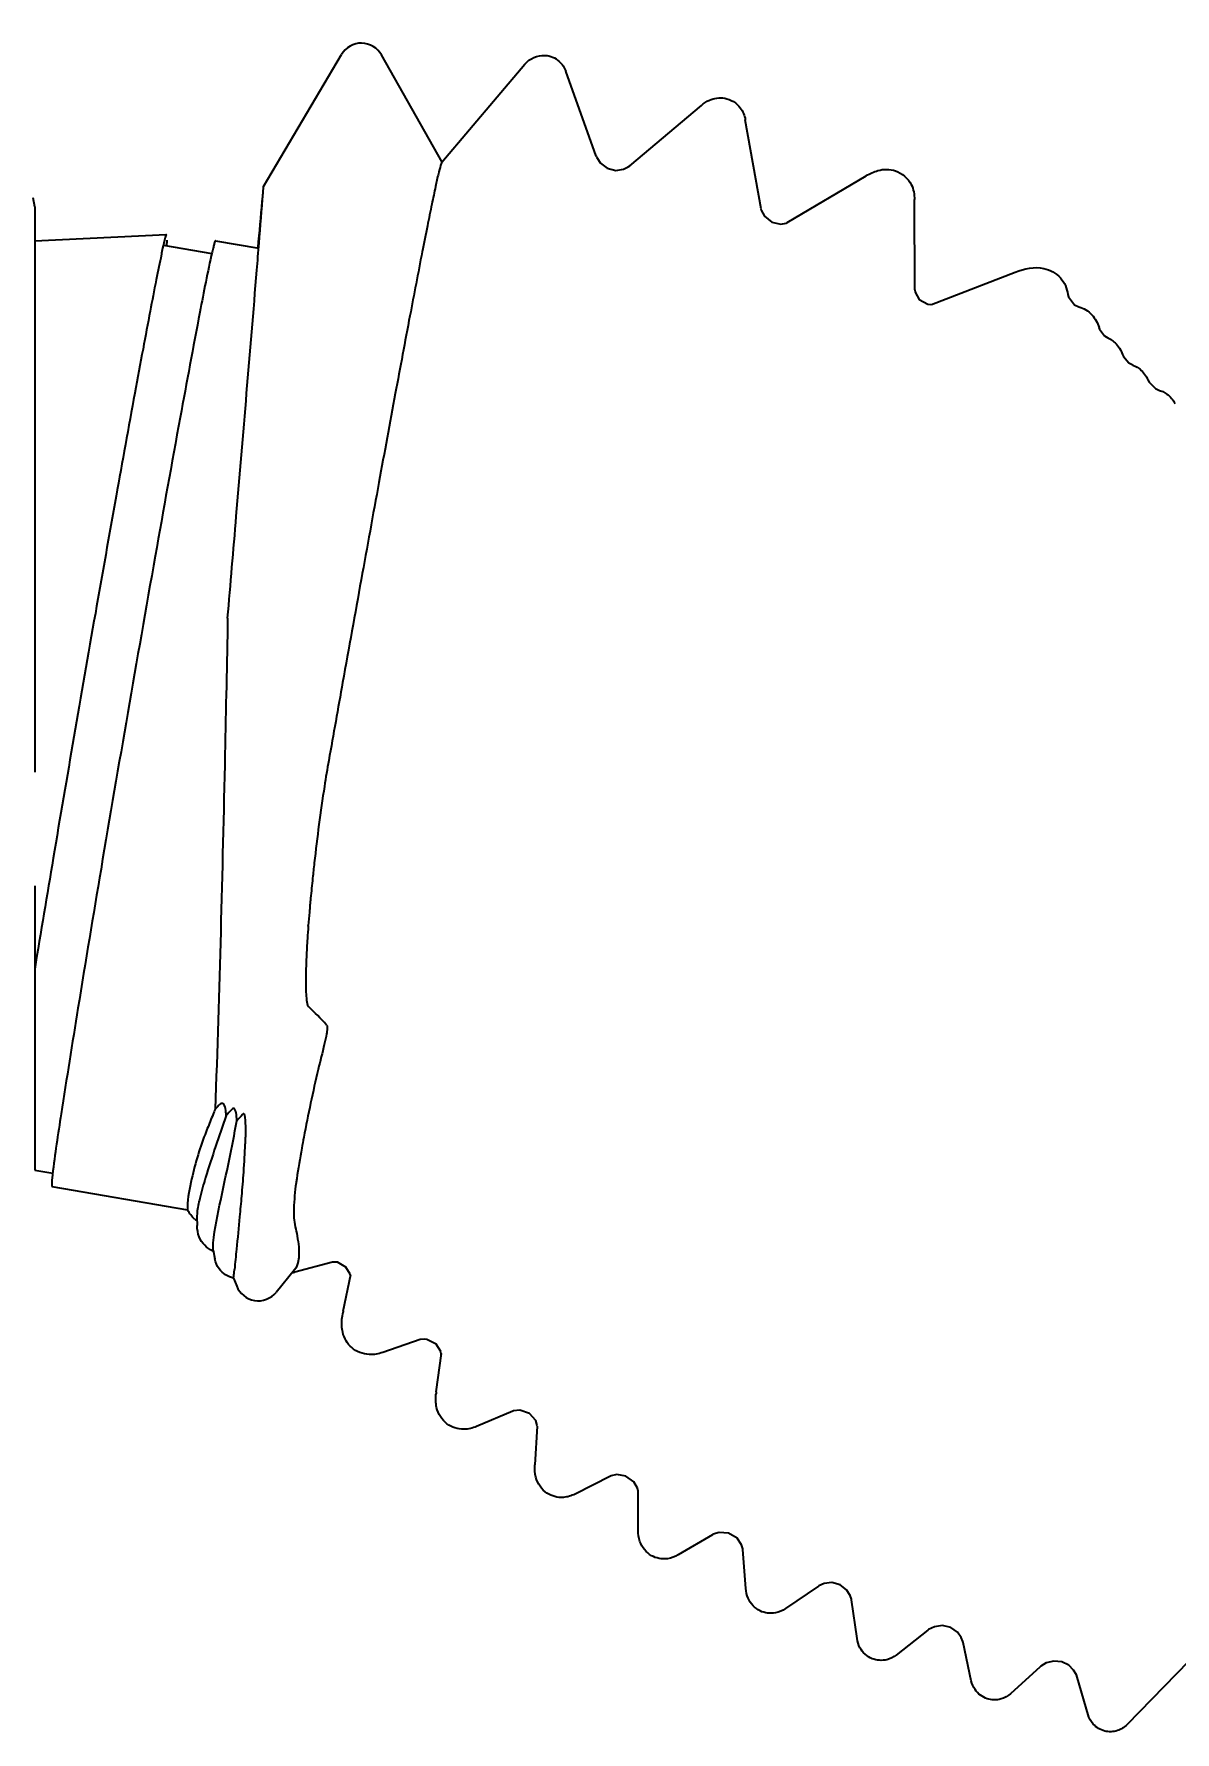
# Model space of a CAD drawing. Header units: millimetres. Extents: x 6781 to 13993, y -7973 to 4183.
# Drawn here: x 7627.2 to 7874.6, y 2850.2 to 3218.2 of the extents above; entities that cross this region are included whole.
import ezdxf

# ---------------------------------------------------------------- set-up
doc = ezdxf.new("R2010")
doc.units = ezdxf.units.MM
doc.header["$LTSCALE"] = 307.34
doc.header["$PDMODE"] = 3
doc.header["$PDSIZE"] = 8
doc.layers.get('0').update_dxf_attribs({"linetype": 'CONTINUOUS'})
doc.layers.get('Defpoints').update_dxf_attribs({"linetype": 'CONTINUOUS'})
doc.styles.get("Standard").update_dxf_attribs({"font": 'calibri.ttf'})
doc.dimstyles.new('DIMSTYLE_1', dxfattribs={"dimtxt": 40, "dimasz": 35, "dimexe": 1.5, "dimexo": 1, "dimgap": 1, "dimtad": 1, "dimdsep": 46, "dimtxsty": 'Standard', "dimblk": '_FILLED', "dimblk1": '_FILLED', "dimblk2": '_FILLED', "dimcen": 0.09, "dimazin": 2, "dimtp": 0.01, "dimtm": 0.01, "dimtfac": 1, "dimtofl": 0, "dimtmove": 0, "dimatfit": 3, "dimldrblk": '_FILLED', "dimfxl": 1, "dimtolj": 1, "dimarcsym": 0})

# ---------------------------------------------------------------- blocks, each defined once
blk = doc.blocks.new('_FILLED')
at = {"color": 0, "linetype": 'ByBlock'}
blk.add_solid([(0, 0), (-1, 0.214), (-1, -0.214)], dxfattribs=at)
blk = doc.blocks.new('*D575')
at = {"color": 0, "linetype": 'Continuous', "lineweight": -2}
for p, q in [((7353.4, 3070.86), (7353.4, 3460.04)), ((9985.73, 3045.68), (9985.73, 3460.04)), ((7388.4, 3458.54), (9950.73, 3458.54))]:
    blk.add_line(p, q, dxfattribs=at)
at = {"layer": 'Defpoints', "color": 0}
for p in [(9985.73, 3458.54), (7353.4, 3069.86), (9985.73, 3044.68)]:
    blk.add_point(p, dxfattribs=at)
at = {"color": 0, "linetype": 'ByBlock', "lineweight": -2, "xscale": 35, "yscale": 35, "zscale": 35, "rotation": 180}
blk.add_blockref('_FILLED', (7353.4, 3458.54), dxfattribs=at)
at = {"color": 0, "linetype": 'ByBlock', "lineweight": -2, "xscale": 35, "yscale": 35, "zscale": 35}
blk.add_blockref('_FILLED', (9985.73, 3458.54), dxfattribs=at)
at = {"color": 0, "lineweight": 25, "insert": (8687.25, 3479.94), "char_height": 40, "attachment_point": 5}
blk.add_mtext('\\A1;\\A1;C', dxfattribs=at)

msp = doc.modelspace()

# ---------------------------------------------------------------- linework, layer by layer
at = {"color": 0, "linetype": 'Continuous', "lineweight": 25}
for p, q in [((7676.96997, 3185.12236), (7693.90828, 3213.72199)), ((7715.6919, 3190.39397), (7702.56583, 3213.63342)), ((7715.63162, 3190.38996), (7733.62714, 3211.62834)), ((7749.10177, 3191.6463), (7742.47572, 3210.09933)), ((7756.36095, 3189.58071), (7771.89487, 3202.68992)), ((7784.80871, 3180.2338), (7781.41169, 3199.5602)), ((7790.49377, 3177.28341), (7807.62623, 3187.43413)), ((7676.9709, 3185.12317), (7676.96997, 3185.12236)), ((7627.39946, 3180.67453), (7627.06613, 3182.64656)), ((7627.39946, 3180.67453), (7627.39946, 3058.21795)), ((7818.11733, 3162.68945), (7818.08115, 3182.26097)), ((7790.40914, 3177.23996), (7790.49741, 3177.28554)), ((7655.29171, 3172.39402), (7665.79204, 3170.57653)), ((7655.97954, 3172.28558), (7656.00801, 3172.50594)), ((7666.56029, 3173.35926), (7675.93257, 3171.73702)), ((7821.76261, 3159.49567), (7839.93324, 3166.52444)), ((7851.33185, 3161.6826), (7851.33019, 3161.69469)), ((7821.53494, 3159.54217), (7821.94595, 3159.56659)), ((7853.68718, 3159.05808), (7853.71304, 3159.05067)), ((7858.0591, 3154.53288), (7858.05751, 3154.53894)), ((7859.98287, 3152.29352), (7860.00305, 3152.28401)), ((7860.00305, 3152.28401), (7860.66985, 3151.91355)), ((7863.1552, 3148.70383), (7863.15498, 3148.70447)), ((7865.38551, 3146.42243), (7865.40138, 3146.41623)), ((7865.40138, 3146.41623), (7866.0709, 3146.10199)), ((7868.66141, 3143.19677), (7868.66091, 3143.19796)), ((7871.19775, 3140.92211), (7871.20857, 3140.91872)), ((7871.20857, 3140.91872), (7871.87885, 3140.65828)), ((7627.39946, 3033.54967), (7627.39946, 2971.96044)), ((7686.68501, 3024.82535), (7686.69343, 3024.93781)), ((7627.39946, 2971.96044), (7631.29708, 2971.28581)), ((7631.11704, 2969.8216), (7631.08531, 2968.40676)), ((7631.08528, 2968.40677), (7660.49739, 2963.31586)), ((7660.50151, 2964.73548), (7660.50108, 2963.38945)), ((7660.57053, 2963.27385), (7660.5571, 2963.30161)), ((7660.57721, 2963.27747), (7660.56047, 2963.30494)), ((7662.5854, 2962.69947), (7662.54642, 2961.834)), ((7662.5464, 2961.8346), (7662.59168, 2959.92714)), ((7666.0747, 2954.57932), (7666.44164, 2952.72279)), ((7691.94172, 2952.02154), (7683.76748, 2949.80634)), ((7670.51112, 2948.55545), (7670.68109, 2950.40092)), ((7670.51112, 2948.55546), (7671.17294, 2946.82219)), ((7683.70337, 2950.32898), (7679.72074, 2945.44515)), ((7694.2577, 2941.34913), (7695.9091, 2949.33983)), ((7695.82899, 2948.95244), (7695.75657, 2949.38826)), ((7710.92307, 2935.21674), (7702.87775, 2932.44761)), ((7714.42234, 2923.88323), (7715.54214, 2932.18412)), ((7715.51862, 2932.00978), (7715.40244, 2932.62745)), ((7715.54222, 2932.18469), (7715.54617, 2932.21363)), ((7714.42458, 2923.8847), (7714.43739, 2923.99081)), ((7731.03554, 2919.71957), (7723.15469, 2916.40324)), ((7736.32962, 2916.49464), (7735.7863, 2908.10496)), ((7736.32965, 2916.4952), (7736.33068, 2916.51075)), ((7752.19079, 2905.605), (7744.51332, 2901.75188)), ((7758.15227, 2902.32302), (7758.15191, 2902.34348)), ((7758.19034, 2893.8885), (7758.15252, 2902.3306)), ((7774.29908, 2892.9447), (7766.86277, 2888.56754)), ((7781.51183, 2881.30766), (7780.89229, 2889.73966)), ((7797.2634, 2881.80429), (7790.10631, 2876.91898)), ((7805.62289, 2870.4233), (7804.42638, 2878.7979)), ((7888.09199, 2876.45977), (7864.14774, 2851.78673)), ((7820.98159, 2872.2438), (7814.14131, 2866.86935)), ((7830.39202, 2861.28464), (7828.62891, 2869.54883)), ((7845.3464, 2864.31691), (7838.85958, 2858.47537)), ((7855.68549, 2853.92921), (7853.37005, 2862.0368))]:
    msp.add_line(p, q, dxfattribs=at)
at = {"lineweight": 25}
msp.add_line((7627.39946, 3173.30736), (7655.86197, 3174.73309), dxfattribs=at)
at = {"color": 0, "linetype": 'Continuous', "lineweight": 25}
for points in [[(7749.10142, 3191.64699), (7749.21245, 3191.36944), (7750.0186, 3190.13989), (7751.49992, 3189.05067), (7753.34226, 3188.6008), (7754.98536, 3188.82951), (7756.02427, 3189.33), (7756.36325, 3189.58306)], [(7784.80839, 3180.23631), (7784.86782, 3179.97255), (7785.53232, 3178.65211), (7787.16385, 3177.34648), (7789.1029, 3176.9489), (7790.27935, 3177.18338), (7790.40914, 3177.23996)], [(7818.1175, 3162.69198), (7818.20014, 3162.19041), (7819.12541, 3160.63519), (7820.93615, 3159.62159), (7821.53494, 3159.54217)], [(7851.33177, 3161.68674), (7851.4628, 3161.17338), (7852.78848, 3159.49268), (7853.68718, 3159.05808)], [(7858.05681, 3154.54086), (7858.19061, 3154.15301), (7859.23122, 3152.77364), (7859.98336, 3152.29401)], [(7863.1545, 3148.70549), (7863.34415, 3148.26142), (7864.55677, 3146.87282), (7865.38598, 3146.42289)], [(7868.66088, 3143.19806), (7868.91519, 3142.70347), (7870.29701, 3141.33267), (7871.19819, 3140.92255)], [(7692.62637, 2952.036), (7691.96049, 2952.0248), (7691.93132, 2952.01871)], [(7695.75657, 2949.38826), (7694.82792, 2950.95334), (7693.00132, 2951.97309), (7692.62637, 2952.036)], [(7670.51098, 2948.55581), (7670.55367, 2949.06154), (7670.68109, 2950.40092)], [(7711.93788, 2935.31245), (7711.03341, 2935.24797), (7710.91431, 2935.21367)], [(7715.40244, 2932.62745), (7714.3822, 2934.22063), (7712.38223, 2935.25381), (7711.93788, 2935.31245)], [(7736.32995, 2916.5021), (7736.31662, 2916.59072), (7735.97162, 2917.6583), (7734.60571, 2919.19447), (7732.55001, 2919.9225), (7731.18525, 2919.77486), (7731.02743, 2919.71608)], [(7758.15191, 2902.34348), (7758.15038, 2902.3721), (7758.01034, 2903.03681), (7757.22842, 2904.41022), (7755.53183, 2905.63585), (7753.57485, 2905.95953), (7752.32616, 2905.66781), (7752.18393, 2905.60145)], [(7780.89246, 2889.73453), (7780.87601, 2889.88547), (7780.61726, 2890.77355), (7779.61468, 2892.20752), (7777.76744, 2893.29016), (7775.77715, 2893.44776), (7774.46359, 2893.03505), (7774.29362, 2892.94137)], [(7804.4267, 2878.79542), (7804.39691, 2878.96911), (7804.13919, 2879.77699), (7803.36966, 2880.97368), (7801.93989, 2882.06618), (7800.13327, 2882.55692), (7798.4791, 2882.37559), (7797.37157, 2881.87525), (7797.25936, 2881.80143)], [(7828.62909, 2869.54823), (7828.56748, 2869.79793), (7828.21135, 2870.68396), (7827.36609, 2871.82418), (7825.93198, 2872.81318), (7824.13202, 2873.24123), (7822.39352, 2872.99868), (7821.14601, 2872.36667), (7820.97887, 2872.24158)], [(7853.37003, 2862.03706), (7853.1724, 2862.59328), (7852.57684, 2863.617), (7851.51088, 2864.65164), (7849.99877, 2865.38027), (7848.2644, 2865.5579), (7846.63854, 2865.15133), (7845.4691, 2864.42353), (7845.34478, 2864.31542)]]:
    msp.add_lwpolyline(points, dxfattribs=at)
for centre, radius, start, end in [((7506.38524, 3191.77817), 150.85885, 352.6603996, 353.0359051), ((8107.63558, 2991.409), 422.2921, 173.5965549, 174.0455547), ((8072.86232, 2995.00749), 387.33316, 174.041379, 174.6888072), ((8036.1231, 2998.43869), 350.43406, 174.6913752, 175.1872124), ((7957.13601, 3004.59147), 271.20684, 175.7213693, 176.2866549), ((8008.69612, 3000.74991), 322.90987, 175.1875569, 175.7041774), ((7612.50164, 2931.23485), 106.37192, 42.7156411, 45.7290259), ((7697.42675, 2957.76677), 41.29615, 136.9429845, 138.5074495), ((7707.24233, 2950.30587), 50.88939, 136.8904179, 138.89813), ((7716.87085, 2943.88359), 59.87709, 137.9291447, 139.7096081), ((7743.37671, 2960.72527), 59.93179, 171.0339576, 171.8997489), ((7666.63371, 2966.22417), 6.74289, 204.8976792, 205.6853676), ((7665.77676, 2965.70697), 5.74213, 229.6413602, 235.1824553), ((7668.12531, 2959.38163), 5.41864, 246.4792055, 248.0554228), ((7680.9338, 2960.23486), 10.80816, 281.9967026, 285.2130914), ((7711.18626, 2937.64832), 17.3279, 167.6617712, 168.3781066), ((7727.69999, 2922.08563), 13.39879, 172.2898438, 174.4157206)]:
    msp.add_arc(centre, radius, start, end, dxfattribs=at)
for points, knots in [([(7702.56583, 3213.63342), (7701.74545, 3215.08589), (7698.26829, 3217.23005), (7694.75604, 3215.1534), (7693.90828, 3213.72199)], [0, 0, 0, 0, 0.500678165, 1, 1, 1, 1]), ([(7733.62714, 3211.62834), (7734.65503, 3212.84146), (7737.57472, 3214.15435), (7741.06277, 3212.60567), (7742.18835, 3210.89963), (7742.47572, 3210.09933)], [0, 0, 0, 0, 0.448216582, 0.760302385, 1, 1, 1, 1]), ([(7771.89487, 3202.68992), (7772.42202, 3203.13479), (7773.92857, 3204.1595), (7777.22524, 3204.64387), (7780.38624, 3202.66733), (7781.25028, 3200.47848), (7781.41169, 3199.5602)], [0, 0, 0, 0, 0.1698897, 0.443185875, 0.770363602, 1, 1, 1, 1]), ([(7715.63163, 3190.39002), (7715.46134, 3190.18901), (7715.29656, 3189.28154), (7714.7843, 3187.56508), (7714.20082, 3184.75132), (7713.39012, 3180.99389), (7712.43692, 3176.26612), (7710.83709, 3168.19549), (7708.51454, 3156.09052), (7705.38911, 3139.44753), (7701.8702, 3120.38667), (7698.06759, 3099.51177), (7695.46454, 3085.05552), (7694.13533, 3077.63129)], [0, 0, 0, 0, 0.006883867, 0.022836852, 0.047751735, 0.081412162, 0.12351191, 0.1736851, 0.296442923, 0.445558376, 0.616181148, 0.802918972, 1, 1, 1, 1]), ([(7807.62623, 3187.43413), (7808.42119, 3187.90513), (7810.40985, 3188.87455), (7814.34838, 3188.94711), (7817.60405, 3186.06164), (7818.07909, 3183.37374), (7818.08115, 3182.26097)], [0, 0, 0, 0, 0.192019823, 0.455180712, 0.768753718, 1, 1, 1, 1]), ([(7675.54123, 3166.95411), (7675.70244, 3168.91421), (7676.15776, 3174.50508), (7676.62086, 3180.09547), (7676.88619, 3183.72848)], [0, 0, 0, 0, 0.350611184, 1, 1, 1, 1]), ([(7676.8175, 3183.724), (7676.7575, 3183.10745), (7676.38758, 3179.16534), (7676.03732, 3175.22142), (7675.74198, 3171.89454)], [0, 0, 0, 0, 0.156451074, 1, 1, 1, 1]), ([(7676.88619, 3183.72848), (7676.90101, 3183.9314), (7676.91433, 3184.26721), (7676.97899, 3184.74029), (7676.93301, 3184.93778), (7677.00014, 3185.12137), (7676.9709, 3185.12318)], [0, 0, 0, 0, 0.436744451, 0.749259859, 0.93711144, 1, 1, 1, 1]), ([(7655.8247, 3174.64407), (7655.95363, 3175.01641), (7655.02911, 3171.66902), (7654.85076, 3170.10176), (7653.54989, 3164.10417), (7652.35195, 3157.72516), (7650.76701, 3149.41901), (7648.30458, 3136.10184), (7644.83695, 3116.97137), (7640.43917, 3092.14274), (7635.89137, 3065.98521), (7631.50725, 3040.28806), (7628.7031, 3023.5042), (7627.38324, 3015.48598)], [0, 0, 0, 0, 0.007310846, 0.029040271, 0.06172041, 0.104382784, 0.15618714, 0.216213119, 0.356688049, 0.516309157, 0.684280505, 0.849228066, 1, 1, 1, 1]), ([(7666.56027, 3173.35913), (7666.50283, 3173.36931), (7666.42652, 3173.05654), (7666.27393, 3172.69298), (7666.07895, 3171.86043), (7665.93046, 3171.25832), (7665.84717, 3170.89619)], [0, 0, 0, 0, 0.06798702, 0.256157663, 0.566938513, 1, 1, 1, 1]), ([(7665.84717, 3170.89619), (7664.85397, 3166.57823), (7662.55679, 3154.62218), (7658.43406, 3132.65813), (7653.25229, 3103.72742), (7647.53225, 3071.10496), (7641.95488, 3038.45797), (7637.11143, 3009.46912), (7633.61209, 2987.39772), (7631.75721, 2975.36551), (7631.24138, 2970.96512)], [0, 0, 0, 0, 0.065503654, 0.179936926, 0.330420048, 0.500004435, 0.669588047, 0.820068953, 0.934499077, 1, 1, 1, 1]), ([(7669.20912, 3091.56569), (7669.83448, 3098.92413), (7671.96343, 3124.05207), (7674.07948, 3149.18113), (7675.54123, 3166.95411)], [0, 0, 0, 0, 0.29284561, 1, 1, 1, 1]), ([(7839.93324, 3166.52444), (7841.87422, 3167.27526), (7845.52161, 3168.14374), (7850.00009, 3165.64809), (7851.14764, 3163.00255), (7851.32975, 3161.69702)], [0, 0, 0, 0, 0.436060546, 0.723802287, 1, 1, 1, 1]), ([(7853.71478, 3159.04413), (7854.77602, 3158.73219), (7856.70789, 3157.52193), (7857.80521, 3155.54479), (7858.07312, 3154.52278)], [0, 0, 0, 0, 0.511464022, 1, 1, 1, 1]), ([(7860.66985, 3151.91355), (7860.98927, 3151.70849), (7862.07459, 3150.86696), (7862.82789, 3149.64162), (7863.14972, 3148.70822)], [0, 0, 0, 0, 0.277691075, 1, 1, 1, 1]), ([(7866.0709, 3146.10199), (7866.3903, 3145.92635), (7867.48319, 3145.1929), (7868.28592, 3144.0722), (7868.6551, 3143.20158)], [0, 0, 0, 0, 0.278211107, 1, 1, 1, 1]), ([(7871.87885, 3140.65828), (7872.19625, 3140.51082), (7873.29171, 3139.87988), (7874.13653, 3138.8602), (7874.54809, 3138.05018)], [0, 0, 0, 0, 0.278078203, 1, 1, 1, 1]), ([(7669.20912, 3091.56569), (7669.02795, 3081.7493), (7668.29912, 3046.26553), (7667.43765, 3010.78249), (7666.49421, 2985.1264)], [0, 0, 0, 0, 0.276631429, 1, 1, 1, 1]), ([(7691.11848, 3060.70911), (7690.78775, 3058.84614), (7689.56997, 3051.47033), (7688.60047, 3044.05501), (7687.97807, 3038.50668)], [0, 0, 0, 0, 0.253115405, 1, 1, 1, 1]), ([(7686.49855, 3022.15611), (7686.4111, 3020.80586), (7686.26157, 3018.1534), (7686.14495, 3014.86494), (7686.13548, 3012.33222), (7686.16005, 3010.50621), (7686.33378, 3008.918), (7686.41123, 3007.73753), (7686.75484, 3007.40209)], [0, 0, 0, 0, 0.27368118, 0.537543764, 0.664687148, 0.787346204, 0.902873748, 1, 1, 1, 1]), ([(7690.65622, 3003.39333), (7690.85179, 3003.1812), (7690.76132, 3002.42087), (7690.61765, 3001.07145), (7690.34156, 2999.93321), (7690.15792, 2999.17985)], [0, 0, 0, 0, 0.202178673, 0.456632084, 1, 1, 1, 1]), ([(7690.15792, 2999.17985), (7689.7185, 2997.37714), (7688.06642, 2990.71106), (7686.64068, 2983.98884), (7685.72038, 2979.06171)], [0, 0, 0, 0, 0.270171218, 1, 1, 1, 1]), ([(7666.49421, 2985.1264), (7666.34525, 2984.76605), (7665.77214, 2983.37429), (7665.20684, 2981.9793), (7664.7934, 2980.94354)], [0, 0, 0, 0, 0.259061596, 1, 1, 1, 1]), ([(7668.89504, 2983.76055), (7668.87241, 2984.26995), (7668.80066, 2985.07608), (7668.4452, 2986.46966), (7667.6009, 2986.33003), (7667.36929, 2986.08553), (7667.2527, 2985.96072)], [0, 0, 0, 0, 0.407321455, 0.734707267, 0.863567328, 1, 1, 1, 1]), ([(7671.198, 2982.60382), (7671.18512, 2982.96742), (7671.09909, 2983.76037), (7671.10975, 2984.69555), (7670.47814, 2985.45473), (7670.17995, 2985.17893), (7670.09063, 2985.08347)], [0, 0, 0, 0, 0.327615767, 0.707035681, 0.882280162, 1, 1, 1, 1]), ([(7672.42308, 2984.00418), (7672.9781, 2984.9282), (7673.09858, 2979.86103), (7672.94506, 2977.06892), (7672.64901, 2971.62884), (7672.22768, 2966.58969), (7671.72769, 2960.98927), (7671.20711, 2955.69362), (7670.82594, 2951.87706), (7670.68109, 2950.40091)], [0, 0, 0, 0, 0.095771789, 0.195753752, 0.372213329, 0.525934479, 0.659428653, 0.868213362, 1, 1, 1, 1]), ([(7664.7934, 2980.94354), (7663.47022, 2977.6287), (7661.77123, 2972.27149), (7660.69824, 2966.757), (7660.50151, 2964.73548)], [0, 0, 0, 0, 0.637323712, 1, 1, 1, 1]), ([(7668.89504, 2983.76055), (7667.36594, 2979.30639), (7665.2663, 2973.38372), (7663.24546, 2966.33357), (7662.68821, 2963.75444), (7662.5854, 2962.69947)], [0, 0, 0, 0, 0.641826427, 0.855537886, 1, 1, 1, 1]), ([(7666.09955, 2956.2098), (7666.40321, 2959.32788), (7668.26521, 2968.11929), (7670.1465, 2976.87077), (7671.198, 2982.60382)], [0, 0, 0, 0, 0.349587497, 1, 1, 1, 1]), ([(7685.72038, 2979.06171), (7685.57176, 2978.26601), (7685.02538, 2975.27288), (7684.52466, 2972.2715), (7684.17723, 2970.06558)], [0, 0, 0, 0, 0.266043671, 1, 1, 1, 1]), ([(7684.04286, 2969.16999), (7683.78148, 2967.32987), (7683.49824, 2964.17847), (7683.535, 2960.95885), (7683.84364, 2959.68064)], [0, 0, 0, 0, 0.585653199, 1, 1, 1, 1]), ([(7665.96282, 2954.4132), (7664.6758, 2954.97339), (7662.94204, 2956.83169), (7662.61154, 2959.09013), (7662.59168, 2959.92714)], [0, 0, 0, 0, 0.626378838, 1, 1, 1, 1]), ([(7683.84364, 2959.68064), (7684.0036, 2959.01815), (7684.47375, 2956.80333), (7684.75676, 2954.50894), (7684.60294, 2952.92834)], [0, 0, 0, 0, 0.300284321, 1, 1, 1, 1]), ([(7666.04243, 2954.8556), (7666.03722, 2954.9432), (7666.02813, 2955.39547), (7666.06424, 2955.84721), (7666.09955, 2956.2098)], [0, 0, 0, 0, 0.194120552, 1, 1, 1, 1]), ([(7666.0747, 2954.57925), (7666.06644, 2954.62108), (7666.05296, 2954.71301), (7666.0454, 2954.80554), (7666.04243, 2954.8556)], [0, 0, 0, 0, 0.459506174, 1, 1, 1, 1]), ([(7670.51142, 2948.55523), (7669.28701, 2948.79667), (7667.37804, 2950.02543), (7666.59244, 2951.95984), (7666.44164, 2952.72279)], [0, 0, 0, 0, 0.616079565, 1, 1, 1, 1]), ([(7684.60294, 2952.92834), (7684.57682, 2952.65993), (7684.4495, 2951.74991), (7684.11693, 2950.8361), (7683.7039, 2950.32963)], [0, 0, 0, 0, 0.292111405, 1, 1, 1, 1]), ([(7671.17294, 2946.82219), (7671.76615, 2945.26862), (7674.87539, 2942.62759), (7678.66611, 2944.15188), (7679.72074, 2945.44515)], [0, 0, 0, 0, 0.49912885, 1, 1, 1, 1]), ([(7696.09858, 2933.48308), (7695.13475, 2934.32957), (7693.941, 2936.43773), (7693.89421, 2938.7159), (7693.98708, 2939.67018)], [0, 0, 0, 0, 0.572268737, 1, 1, 1, 1]), ([(7702.87775, 2932.44761), (7701.91671, 2932.11683), (7699.53448, 2931.66589), (7697.11374, 2932.59151), (7696.09858, 2933.48308)], [0, 0, 0, 0, 0.429308343, 1, 1, 1, 1]), ([(7716.7227, 2916.99206), (7715.62476, 2917.83123), (7714.29082, 2920.04626), (7714.27131, 2922.42887), (7714.36479, 2923.38946)], [0, 0, 0, 0, 0.588790297, 1, 1, 1, 1]), ([(7723.15469, 2916.40324), (7722.28837, 2916.03868), (7720.07391, 2915.48291), (7717.74682, 2916.2093), (7716.7227, 2916.99206)], [0, 0, 0, 0, 0.42168542, 1, 1, 1, 1]), ([(7738.41944, 2901.94203), (7737.24714, 2902.71789), (7735.81205, 2904.85933), (7735.72778, 2907.20141), (7735.7863, 2908.10496)], [0, 0, 0, 0, 0.608242076, 1, 1, 1, 1]), ([(7744.51332, 2901.75188), (7743.73319, 2901.36036), (7741.67653, 2900.71601), (7739.44537, 2901.26304), (7738.41944, 2901.94203)], [0, 0, 0, 0, 0.415029249, 1, 1, 1, 1]), ([(7761.08707, 2888.39998), (7759.93014, 2889.05747), (7758.44831, 2890.92395), (7758.19396, 2893.08005), (7758.19034, 2893.8885)], [0, 0, 0, 0, 0.622067462, 1, 1, 1, 1]), ([(7766.86277, 2888.56754), (7766.15787, 2888.15262), (7764.24544, 2887.43268), (7762.10822, 2887.81966), (7761.08707, 2888.39998)], [0, 0, 0, 0, 0.410516238, 1, 1, 1, 1]), ([(7784.62012, 2876.42583), (7783.48541, 2876.97259), (7781.97103, 2878.58975), (7781.56564, 2880.57526), (7781.51183, 2881.30766)], [0, 0, 0, 0, 0.631697003, 1, 1, 1, 1]), ([(7790.10631, 2876.91898), (7789.46305, 2876.47991), (7787.67797, 2875.694), (7785.62919, 2875.93962), (7784.62012, 2876.42583)], [0, 0, 0, 0, 0.41014061, 1, 1, 1, 1]), ([(7808.90957, 2866.07251), (7807.80799, 2866.51418), (7806.26758, 2867.90482), (7805.72068, 2869.73882), (7805.62289, 2870.4233)], [0, 0, 0, 0, 0.631876741, 1, 1, 1, 1]), ([(7814.14131, 2866.86935), (7813.54263, 2866.39897), (7811.86451, 2865.55353), (7809.89613, 2865.67695), (7808.90957, 2866.07251)], [0, 0, 0, 0, 0.417351317, 1, 1, 1, 1]), ([(7833.84347, 2857.38567), (7832.79852, 2857.72465), (7831.23099, 2858.90149), (7830.5372, 2860.60414), (7830.39202, 2861.28464)], [0, 0, 0, 0, 0.612222611, 1, 1, 1, 1]), ([(7838.85958, 2858.47537), (7838.28381, 2857.95688), (7836.69067, 2857.04685), (7834.79078, 2857.07836), (7833.84347, 2857.38567)], [0, 0, 0, 0, 0.437570576, 1, 1, 1, 1]), ([(7859.30737, 2850.40361), (7858.36405, 2850.64056), (7856.76136, 2851.59837), (7855.89721, 2853.18786), (7855.68549, 2853.92921)], [0, 0, 0, 0, 0.55782189, 1, 1, 1, 1]), ([(7864.14774, 2851.78673), (7863.57551, 2851.19707), (7862.03731, 2850.23185), (7860.19521, 2850.18059), (7859.30737, 2850.40361)], [0, 0, 0, 0, 0.473014105, 1, 1, 1, 1])]:
    msp.add_open_spline(points, degree=3, knots=knots, dxfattribs=at)
for points in [[(7694.13533, 3077.63129), (7693.12556, 3071.9913), (7692.12001, 3066.35056), (7691.11848, 3060.70911)], [(7631.24138, 2970.96512), (7631.19674, 2970.58431), (7631.15418, 2970.20322), (7631.11704, 2969.8216)], [(7662.05833, 2961.33143), (7661.43694, 2961.85968), (7660.92741, 2962.54049), (7660.57053, 2963.27385)], [(7693.98708, 2939.67018), (7694.03506, 2940.16327), (7694.11384, 2940.6538), (7694.21361, 2941.13907)]]:
    msp.add_open_spline(points, degree=3, dxfattribs=at)

# ---------------------------------------------------------------- dimensions: what is measured, and where the dimension line sits
dim = msp.add_linear_dim(base=(9985.73345, 3458.53644), p1=(7353.39946, 3069.85845), p2=(9985.73345, 3044.67724), text='\\A1;C', dimstyle='DIMSTYLE_1', override={"dimtxsty": 'Standard', "dimldrblk": '_FILLED'}, dxfattribs=at)
dim.commit()
dim.dimension.update_dxf_attribs({"geometry": '*D575', "text_midpoint": (8687.24722, 3458.53644), "dimtype": 160})

doc.saveas('drawing.dxf')
